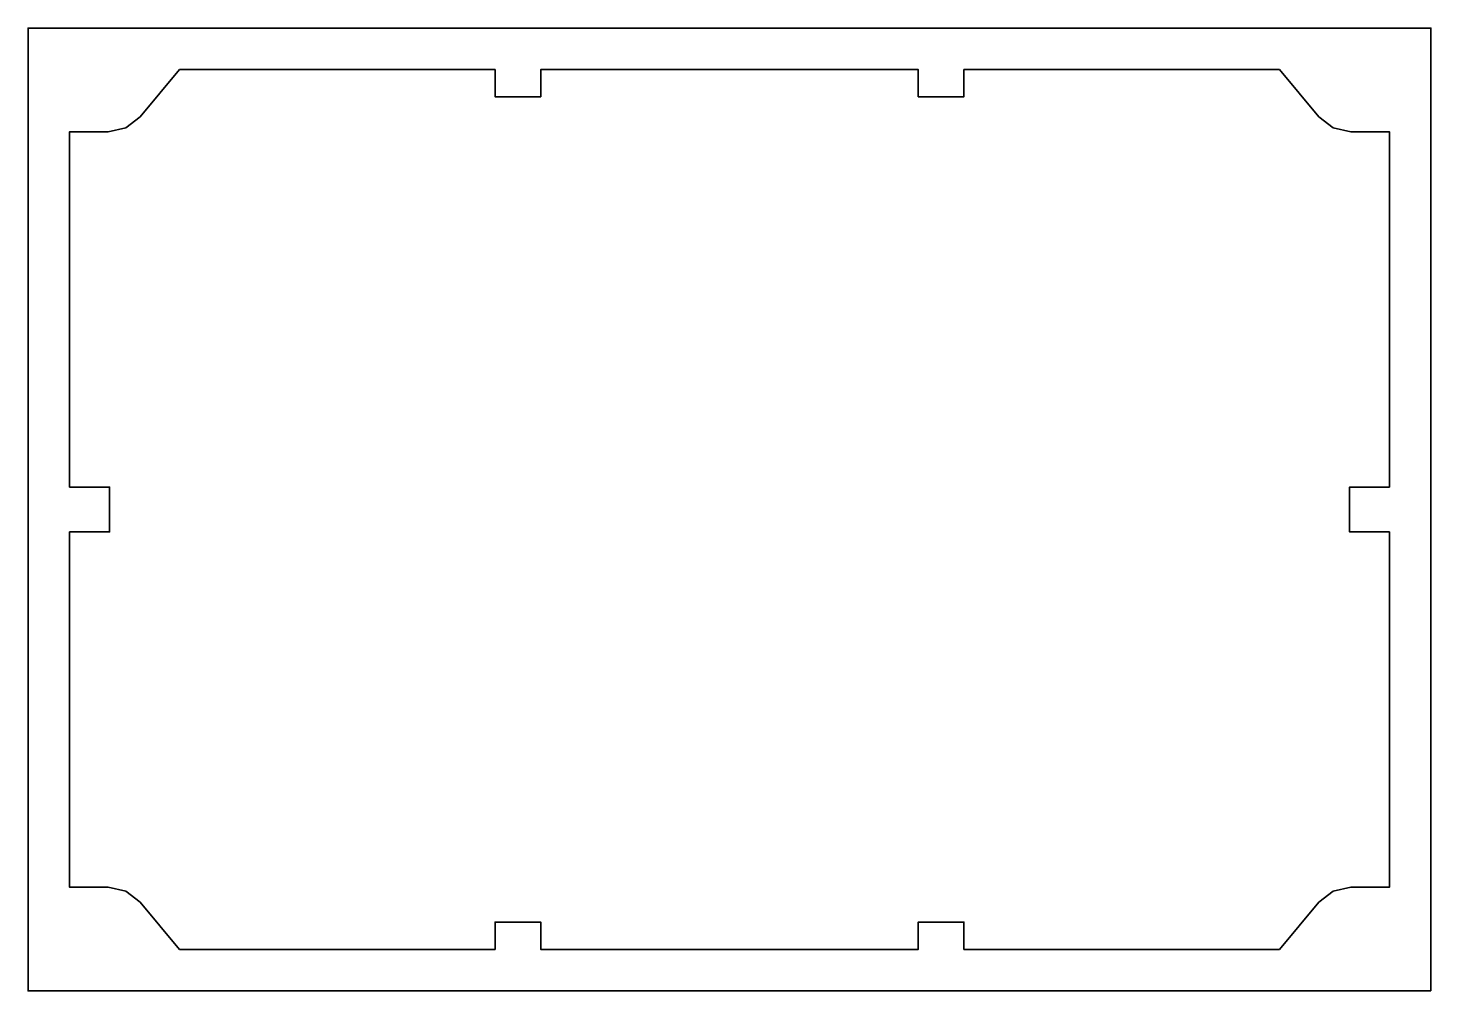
# Model space of a CAD drawing. Header units: millimetres. Extents: x -64 to 274, y 33 to 265.
import ezdxf

# ---------------------------------------------------------------- set-up
doc = ezdxf.new("R2010")
doc.units = ezdxf.units.MM
doc.header["$MEASUREMENT"] = 0
doc.layers.get('0').update_dxf_attribs({"lineweight": 0})
doc.layers.add('Safety', color=7, linetype='Continuous', lineweight=0)

msp = doc.modelspace()

# ---------------------------------------------------------------- linework, layer by layer
at = {"color": 1, "lineweight": 35, "true_color": 0xff0000}
msp.add_lwpolyline([(105.13, 254.7), (82.38, 254.7), (59.64, 254.7), (59.64, 251.41), (59.64, 248.13), (54.14, 248.13), (48.64, 248.13), (48.64, 251.41), (48.64, 254.7), (10.64, 254.7), (-27.36, 254.7), (-32.12, 248.99), (-36.87, 243.29), (-40.31, 240.64), (-44.55, 239.7), (-49.21, 239.7), (-53.87, 239.7), (-53.87, 196.89), (-53.87, 154.09), (-49.06, 154.09), (-44.25, 154.09), (-44.25, 148.7), (-44.25, 143.3), (-49.06, 143.3), (-53.87, 143.3), (-53.87, 100.5), (-53.87, 57.7), (-49.21, 57.7), (-44.55, 57.7), (-40.31, 56.75), (-36.87, 54.1), (-32.12, 48.4), (-27.36, 42.7), (10.64, 42.7), (48.64, 42.7), (48.64, 45.98), (48.64, 49.27), (54.14, 49.27), (59.64, 49.27), (59.64, 45.98), (59.64, 42.7), (82.38, 42.7), (105.13, 42.7), (127.87, 42.7), (150.62, 42.7), (150.62, 45.98), (150.62, 49.27), (156.12, 49.27), (161.62, 49.27), (161.62, 45.98), (161.62, 42.7), (199.62, 42.7), (237.62, 42.7), (242.37, 48.4), (247.13, 54.1), (250.57, 56.75), (254.81, 57.7), (259.47, 57.7), (264.13, 57.7), (264.13, 100.5), (264.13, 143.3), (259.32, 143.3), (254.51, 143.3), (254.51, 148.7), (254.51, 154.09), (259.32, 154.09), (264.13, 154.09), (264.13, 196.89), (264.13, 239.7), (259.47, 239.7), (254.81, 239.7), (250.57, 240.64), (247.13, 243.29), (242.37, 248.99), (237.62, 254.7), (199.62, 254.7), (161.62, 254.7), (161.62, 251.41), (161.62, 248.13), (156.12, 248.13), (150.62, 248.13), (150.62, 251.41), (150.62, 254.7), (127.87, 254.7)], close=True, dxfattribs=at)
at = {"layer": 'Safety', "color": 1, "lineweight": 35, "true_color": 0xff0000}
msp.add_lwpolyline([(274.13, 32.7), (-63.87, 32.7), (-63.87, 264.7), (274.13, 264.7)], close=True, dxfattribs=at)

doc.saveas('drawing.dxf')
